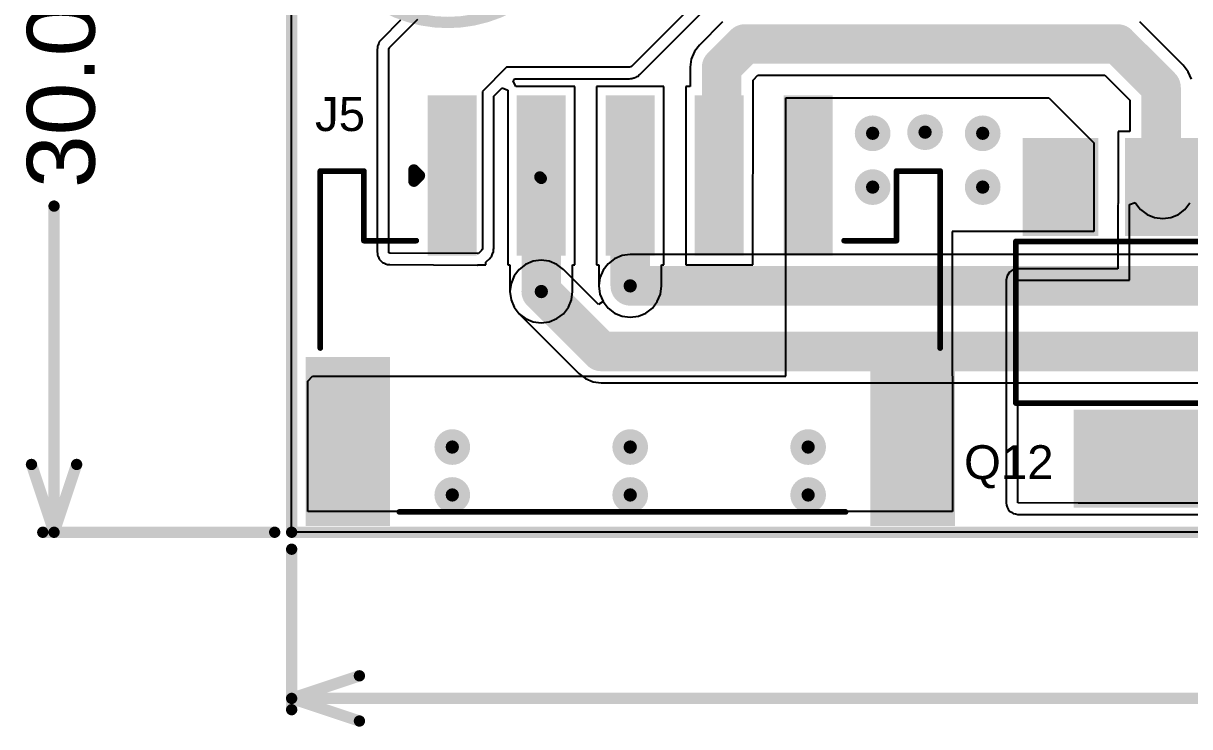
# Model space of a CAD drawing. Header units: inches. Extents: x -0.24 to 5.71, y -0.19 to 1.19.
# Drawn here: x -0.237 to 0.795, y -0.165 to 0.457 of the extents above; entities that cross this region are included whole.
import ezdxf

# ---------------------------------------------------------------- set-up
doc = ezdxf.new("R2010")
doc.units = ezdxf.units.IN
doc.header["$MEASUREMENT"] = 0
for name, color, linetype in [('Board Outline', 216, 'Continuous'), ('Bottom Layer', 5, 'Continuous'), ('Bottom Solder', 6, 'Continuous'), ('Top Layer', 1, 'Continuous'), ('Top Overlay', 2, 'Continuous'), ('Top Paste', 8, 'Continuous'), ('Top Solder', 216, 'Continuous'), ('Via Holes', 16, 'Continuous')]:
    doc.layers.add(name, color=color, linetype=linetype)
doc.styles.add('Arial', font='', dxfattribs={"height": 0.2})
doc.styles.get('Arial').set_extended_font_data('Arial')

# ---------------------------------------------------------------- blocks, each defined once
blk = doc.blocks.new('S5B_PH_SM4_TB_LF__SN__2')
at = {"layer": 'Top Layer'}
for points in [[(-0.1378, 0.0487), (-0.1772, 0.0487), (-0.1772, 0.1865), (-0.1378, 0.1865)], [(-0.0591, 0.0487), (-0.0984, 0.0487), (-0.0984, 0.1865), (-0.0591, 0.1865)], [(0.0197, 0.0487), (-0.0197, 0.0487), (-0.0197, 0.1865), (0.0197, 0.1865)], [(0.0984, 0.0487), (0.0591, 0.0487), (0.0591, 0.1865), (0.0984, 0.1865)], [(0.1772, 0.0487), (0.1378, 0.0487), (0.1378, 0.1865), (0.1772, 0.1865)], [(-0.2146, -0.1905), (-0.2854, -0.1905), (-0.2854, -0.0448), (-0.2146, -0.0448)], [(0.2854, -0.1905), (0.2146, -0.1905), (0.2146, -0.0448), (0.2854, -0.0448)]]:
    blk.add_hatch(color=1, dxfattribs=at).paths.add_polyline_path(points)
at = {"layer": 'Top Paste'}
for points in [[(-0.1378, 0.0487), (-0.1772, 0.0487), (-0.1772, 0.1865), (-0.1378, 0.1865)], [(-0.0591, 0.0487), (-0.0984, 0.0487), (-0.0984, 0.1865), (-0.0591, 0.1865)], [(0.0197, 0.0487), (-0.0197, 0.0487), (-0.0197, 0.1865), (0.0197, 0.1865)], [(0.0984, 0.0487), (0.0591, 0.0487), (0.0591, 0.1865), (0.0984, 0.1865)], [(0.1772, 0.0487), (0.1378, 0.0487), (0.1378, 0.1865), (0.1772, 0.1865)], [(-0.2146, -0.1905), (-0.2854, -0.1905), (-0.2854, -0.0448), (-0.2146, -0.0448)], [(0.2854, -0.1905), (0.2146, -0.1905), (0.2146, -0.0448), (0.2854, -0.0448)]]:
    blk.add_hatch(color=8, dxfattribs=at).paths.add_polyline_path(points)
at = {"layer": 'Top Solder'}
for points in [[(-0.1358, 0.0467), (-0.1792, 0.0467), (-0.1792, 0.1885), (-0.1358, 0.1885)], [(-0.0571, 0.0467), (-0.1004, 0.0467), (-0.1004, 0.1885), (-0.0571, 0.1885)], [(0.0217, 0.0467), (-0.0217, 0.0467), (-0.0217, 0.1885), (0.0217, 0.1885)], [(0.1004, 0.0467), (0.0571, 0.0467), (0.0571, 0.1885), (0.1004, 0.1885)], [(0.1792, 0.0467), (0.1358, 0.0467), (0.1358, 0.1885), (0.1792, 0.1885)], [(-0.2126, -0.1925), (-0.2874, -0.1925), (-0.2874, -0.0428), (-0.2126, -0.0428)], [(0.2874, -0.1925), (0.2126, -0.1925), (0.2126, -0.0428), (0.2874, -0.0428)]]:
    blk.add_hatch(color=216, dxfattribs=at).paths.add_polyline_path(points)
at = {"layer": 'Top Overlay'}
for points in [[(-0.2744, 0.1216, 0.005, 0.005, 0), (-0.2408, 0.1216, 0.005, 0.005, 0)], [(-0.2744, -0.035, 0.005, 0.005, 0), (-0.2744, 0.1216, 0.005, 0.005, 0)], [(-0.2408, 0.1216, 0.005, 0.005, 0), (-0.2358, 0.1216, 0.005, 0.005, 0)], [(-0.2358, 0.06, 0.005, 0.005, 0), (-0.2358, 0.1216, 0.005, 0.005, 0)], [(-0.1915, 0.1226, 0.01, 0.01, 0), (-0.1865, 0.1176, 0.01, 0.01, 0)], [(-0.1915, 0.1126, 0.01, 0.01, 0), (-0.1915, 0.1226, 0.01, 0.01, 0)], [(0.2358, 0.1216, 0.005, 0.005, 0), (0.2744, 0.1216, 0.005, 0.005, 0)], [(0.2358, 0.06, 0.005, 0.005, 0), (0.2358, 0.1216, 0.005, 0.005, 0)], [(0.2744, -0.03, 0.005, 0.005, 0), (0.2744, 0.1216, 0.005, 0.005, 0)], [(-0.1915, 0.1126, 0.01, 0.01, 0), (-0.1865, 0.1176, 0.01, 0.01, 0)], [(-0.2358, 0.06, 0.005, 0.005, 0), (-0.1944, 0.06, 0.005, 0.005, 0)], [(-0.1944, 0.06, 0.005, 0.005, 0), (-0.1894, 0.06, 0.005, 0.005, 0)], [(0.1894, 0.06, 0.005, 0.005, 0), (0.2358, 0.06, 0.005, 0.005, 0)], [(0.2744, -0.035, 0.005, 0.005, 0), (0.2744, -0.03, 0.005, 0.005, 0)], [(-0.2044, -0.18, 0.005, 0.005, 0), (0.1906, -0.18, 0.005, 0.005, 0)]]:
    blk.add_lwpolyline(points, format="xyseb", dxfattribs=at)
for points in [[(-0.2756, 0.1216, 0.0025, 0.0025, 1), (-0.2731, 0.1216, 0.0025, 0.0025, 1)], [(-0.2756, 0.1216, 0.0025, 0.0025, 1), (-0.2731, 0.1216, 0.0025, 0.0025, 1)], [(-0.242, 0.1216, 0.0025, 0.0025, 1), (-0.2395, 0.1216, 0.0025, 0.0025, 1)], [(-0.242, 0.1216, 0.0025, 0.0025, 1), (-0.2395, 0.1216, 0.0025, 0.0025, 1)], [(-0.237, 0.1216, 0.0025, 0.0025, 1), (-0.2345, 0.1216, 0.0025, 0.0025, 1)], [(-0.237, 0.1216, 0.0025, 0.0025, 1), (-0.2345, 0.1216, 0.0025, 0.0025, 1)], [(-0.194, 0.1226, 0.005, 0.005, 1), (-0.189, 0.1226, 0.005, 0.005, 1)], [(-0.194, 0.1226, 0.005, 0.005, 1), (-0.189, 0.1226, 0.005, 0.005, 1)], [(0.2345, 0.1216, 0.0025, 0.0025, 1), (0.237, 0.1216, 0.0025, 0.0025, 1)], [(0.2345, 0.1216, 0.0025, 0.0025, 1), (0.237, 0.1216, 0.0025, 0.0025, 1)], [(0.2731, 0.1216, 0.0025, 0.0025, 1), (0.2756, 0.1216, 0.0025, 0.0025, 1)], [(0.2731, 0.1216, 0.0025, 0.0025, 1), (0.2756, 0.1216, 0.0025, 0.0025, 1)], [(-0.194, 0.1126, 0.005, 0.005, 1), (-0.189, 0.1126, 0.005, 0.005, 1)], [(-0.194, 0.1126, 0.005, 0.005, 1), (-0.189, 0.1126, 0.005, 0.005, 1)], [(-0.189, 0.1176, 0.005, 0.005, 1), (-0.184, 0.1176, 0.005, 0.005, 1)], [(-0.189, 0.1176, 0.005, 0.005, 1), (-0.184, 0.1176, 0.005, 0.005, 1)], [(-0.237, 0.06, 0.0025, 0.0025, 1), (-0.2345, 0.06, 0.0025, 0.0025, 1)], [(-0.237, 0.06, 0.0025, 0.0025, 1), (-0.2345, 0.06, 0.0025, 0.0025, 1)], [(-0.1956, 0.06, 0.0025, 0.0025, 1), (-0.1931, 0.06, 0.0025, 0.0025, 1)], [(-0.1956, 0.06, 0.0025, 0.0025, 1), (-0.1931, 0.06, 0.0025, 0.0025, 1)], [(-0.1906, 0.06, 0.0025, 0.0025, 1), (-0.1881, 0.06, 0.0025, 0.0025, 1)], [(0.1881, 0.06, 0.0025, 0.0025, 1), (0.1906, 0.06, 0.0025, 0.0025, 1)], [(0.2345, 0.06, 0.0025, 0.0025, 1), (0.237, 0.06, 0.0025, 0.0025, 1)], [(0.2345, 0.06, 0.0025, 0.0025, 1), (0.237, 0.06, 0.0025, 0.0025, 1)], [(0.2731, -0.03, 0.0025, 0.0025, 1), (0.2756, -0.03, 0.0025, 0.0025, 1)], [(0.2731, -0.03, 0.0025, 0.0025, 1), (0.2756, -0.03, 0.0025, 0.0025, 1)], [(-0.2756, -0.035, 0.0025, 0.0025, 1), (-0.2731, -0.035, 0.0025, 0.0025, 1)], [(0.2731, -0.035, 0.0025, 0.0025, 1), (0.2756, -0.035, 0.0025, 0.0025, 1)], [(-0.2056, -0.18, 0.0025, 0.0025, 1), (-0.2031, -0.18, 0.0025, 0.0025, 1)], [(0.1894, -0.18, 0.0025, 0.0025, 1), (0.1919, -0.18, 0.0025, 0.0025, 1)]]:
    blk.add_lwpolyline(points, format="xyseb", close=True, dxfattribs=at)
blk = doc.blocks.new('SOT__223_35')
at = {"layer": 'Top Layer'}
for points in [[(-0.0748, 0.1594), (0.0748, 0.1594), (0.0748, 0.0807), (-0.0748, 0.0807)], [(-0.1201, -0.0807), (-0.061, -0.0807), (-0.061, -0.1594), (-0.1201, -0.1594)], [(-0.0295, -0.0807), (0.0295, -0.0807), (0.0295, -0.1594), (-0.0295, -0.1594)], [(0.061, -0.0807), (0.1201, -0.0807), (0.1201, -0.1594), (0.061, -0.1594)]]:
    blk.add_hatch(color=1, dxfattribs=at).paths.add_polyline_path(points)
at = {"layer": 'Top Paste'}
for points in [[(-0.0748, 0.1594), (0.0748, 0.1594), (0.0748, 0.0807), (-0.0748, 0.0807)], [(-0.1201, -0.0807), (-0.061, -0.0807), (-0.061, -0.1594), (-0.1201, -0.1594)], [(-0.0295, -0.0807), (0.0295, -0.0807), (0.0295, -0.1594), (-0.0295, -0.1594)], [(0.061, -0.0807), (0.1201, -0.0807), (0.1201, -0.1594), (0.061, -0.1594)]]:
    blk.add_hatch(color=8, dxfattribs=at).paths.add_polyline_path(points)
at = {"layer": 'Top Solder'}
for points in [[(-0.0788, 0.1634), (0.0788, 0.1634), (0.0788, 0.0767), (-0.0788, 0.0767)], [(-0.1241, -0.0767), (-0.057, -0.0767), (-0.057, -0.1634), (-0.1241, -0.1634)], [(-0.0335, -0.0767), (0.0335, -0.0767), (0.0335, -0.1634), (-0.0335, -0.1634)], [(0.057, -0.0767), (0.1241, -0.0767), (0.1241, -0.1634), (0.057, -0.1634)]]:
    blk.add_hatch(color=216, dxfattribs=at).paths.add_polyline_path(points)
at = {"layer": 'Top Overlay'}
for points in [[(0.13, 0.071, 0.005, 0.005, 0), (-0.13, 0.071, 0.005, 0.005, 0)], [(-0.13, 0.071, 0.005, 0.005, 0), (-0.13, -0.072, 0.005, 0.005, 0)], [(0.13, 0.071, 0.005, 0.005, 0), (0.13, -0.072, 0.005, 0.005, 0)], [(0.13, -0.072, 0.005, 0.005, 0), (-0.13, -0.072, 0.005, 0.005, 0)], [(-0.127, -0.121, 0.00787, 0.00787, 0), (-0.132, -0.116, 0.00787, 0.00787, 0)], [(-0.132, -0.116, 0.00787, 0.00787, 0), (-0.132, -0.126, 0.00787, 0.00787, 0)], [(-0.127, -0.121, 0.00787, 0.00787, 0), (-0.132, -0.126, 0.00787, 0.00787, 0)]]:
    blk.add_lwpolyline(points, format="xyseb", dxfattribs=at)
for points in [[(-0.1313, 0.071, 0.0025, 0.0025, 1), (-0.1288, 0.071, 0.0025, 0.0025, 1)], [(-0.1313, 0.071, 0.0025, 0.0025, 1), (-0.1288, 0.071, 0.0025, 0.0025, 1)], [(0.1288, 0.071, 0.0025, 0.0025, 1), (0.1313, 0.071, 0.0025, 0.0025, 1)], [(0.1288, 0.071, 0.0025, 0.0025, 1), (0.1313, 0.071, 0.0025, 0.0025, 1)], [(-0.1313, -0.072, 0.0025, 0.0025, 1), (-0.1288, -0.072, 0.0025, 0.0025, 1)], [(-0.1313, -0.072, 0.0025, 0.0025, 1), (-0.1288, -0.072, 0.0025, 0.0025, 1)], [(0.1288, -0.072, 0.0025, 0.0025, 1), (0.1313, -0.072, 0.0025, 0.0025, 1)], [(0.1288, -0.072, 0.0025, 0.0025, 1), (0.1313, -0.072, 0.0025, 0.0025, 1)], [(-0.134, -0.116, 0.00394, 0.00394, 1), (-0.13, -0.116, 0.00394, 0.00394, 1)], [(-0.134, -0.116, 0.00394, 0.00394, 1), (-0.13, -0.116, 0.00394, 0.00394, 1)], [(-0.134, -0.126, 0.00394, 0.00394, 1), (-0.13, -0.126, 0.00394, 0.00394, 1)], [(-0.134, -0.126, 0.00394, 0.00394, 1), (-0.13, -0.126, 0.00394, 0.00394, 1)], [(-0.129, -0.121, 0.00394, 0.00394, 1), (-0.125, -0.121, 0.00394, 0.00394, 1)], [(-0.129, -0.121, 0.00394, 0.00394, 1), (-0.125, -0.121, 0.00394, 0.00394, 1)]]:
    blk.add_lwpolyline(points, format="xyseb", close=True, dxfattribs=at)

msp = doc.modelspace()

# ---------------------------------------------------------------- hatches: boundary and pattern name
at = {"layer": 'Bottom Layer'}
h = msp.add_hatch(color=5, dxfattribs=at)
edge = h.paths.add_edge_path()
edge.add_arc((0.5146, 0.36), 0.0118, 0, 360)
h = msp.add_hatch(color=5, dxfattribs=at)
edge = h.paths.add_edge_path()
edge.add_arc((0.561, 0.361), 0.0118, 0, 360)
h = msp.add_hatch(color=5, dxfattribs=at)
edge = h.paths.add_edge_path()
edge.add_arc((0.612, 0.36), 0.0118, 0, 360)
h = msp.add_hatch(color=5, dxfattribs=at)
edge = h.paths.add_edge_path()
edge.add_arc((0.5146, 0.3124), 0.0118, 0, 360)
h = msp.add_hatch(color=5, dxfattribs=at)
edge = h.paths.add_edge_path()
edge.add_arc((0.612, 0.3124), 0.0118, 0, 360)
h = msp.add_hatch(color=5, dxfattribs=at)
edge = h.paths.add_edge_path()
edge.add_arc((0.2213, 0.22), 0.0118, 0, 360)
h = msp.add_hatch(color=5, dxfattribs=at)
edge = h.paths.add_edge_path()
edge.add_arc((0.3, 0.225), 0.0118, 0, 360)
h = msp.add_hatch(color=5, dxfattribs=at)
edge = h.paths.add_edge_path()
edge.add_arc((0.1425, 0.0824), 0.0118, 0, 360)
h = msp.add_hatch(color=5, dxfattribs=at)
edge = h.paths.add_edge_path()
edge.add_arc((0.3, 0.0824), 0.0118, 0, 360)
h = msp.add_hatch(color=5, dxfattribs=at)
edge = h.paths.add_edge_path()
edge.add_arc((0.4575, 0.0824), 0.0118, 0, 360)
h = msp.add_hatch(color=5, dxfattribs=at)
edge = h.paths.add_edge_path()
edge.add_arc((0.1425, 0.04), 0.0118, 0, 360)
h = msp.add_hatch(color=5, dxfattribs=at)
edge = h.paths.add_edge_path()
edge.add_arc((0.3, 0.04), 0.0118, 0, 360)
h = msp.add_hatch(color=5, dxfattribs=at)
edge = h.paths.add_edge_path()
edge.add_arc((0.4575, 0.04), 0.0118, 0, 360)
at = {"layer": 'Bottom Solder'}
h = msp.add_hatch(color=6, dxfattribs=at)
edge = h.paths.add_edge_path()
edge.add_arc((0.5146, 0.36), 0.0158, 0, 360)
h = msp.add_hatch(color=6, dxfattribs=at)
edge = h.paths.add_edge_path()
edge.add_arc((0.561, 0.361), 0.0158, 0, 360)
h = msp.add_hatch(color=6, dxfattribs=at)
edge = h.paths.add_edge_path()
edge.add_arc((0.612, 0.36), 0.0158, 0, 360)
h = msp.add_hatch(color=6, dxfattribs=at)
edge = h.paths.add_edge_path()
edge.add_arc((0.5146, 0.3124), 0.0158, 0, 360)
h = msp.add_hatch(color=6, dxfattribs=at)
edge = h.paths.add_edge_path()
edge.add_arc((0.612, 0.3124), 0.0158, 0, 360)
h = msp.add_hatch(color=6, dxfattribs=at)
edge = h.paths.add_edge_path()
edge.add_arc((0.3, 0.225), 0.0158, 0, 360)
h = msp.add_hatch(color=6, dxfattribs=at)
edge = h.paths.add_edge_path()
edge.add_arc((0.2213, 0.22), 0.0158, 0, 360)
h = msp.add_hatch(color=6, dxfattribs=at)
edge = h.paths.add_edge_path()
edge.add_arc((0.1425, 0.0824), 0.0158, 0, 360)
h = msp.add_hatch(color=6, dxfattribs=at)
edge = h.paths.add_edge_path()
edge.add_arc((0.3, 0.0824), 0.0158, 0, 360)
h = msp.add_hatch(color=6, dxfattribs=at)
edge = h.paths.add_edge_path()
edge.add_arc((0.4575, 0.0824), 0.0158, 0, 360)
h = msp.add_hatch(color=6, dxfattribs=at)
edge = h.paths.add_edge_path()
edge.add_arc((0.1425, 0.04), 0.0158, 0, 360)
h = msp.add_hatch(color=6, dxfattribs=at)
edge = h.paths.add_edge_path()
edge.add_arc((0.3, 0.04), 0.0158, 0, 360)
h = msp.add_hatch(color=6, dxfattribs=at)
edge = h.paths.add_edge_path()
edge.add_arc((0.4575, 0.04), 0.0158, 0, 360)
at = {"layer": 'Top Layer'}
h = msp.add_hatch(color=1, dxfattribs=at)
edge = h.paths.add_edge_path()
edge.add_arc((0.5146, 0.36), 0.0118, 0, 360)
h = msp.add_hatch(color=1, dxfattribs=at)
edge = h.paths.add_edge_path()
edge.add_arc((0.561, 0.361), 0.0118, 0, 360)
h = msp.add_hatch(color=1, dxfattribs=at)
edge = h.paths.add_edge_path()
edge.add_arc((0.612, 0.36), 0.0118, 0, 360)
h = msp.add_hatch(color=1, dxfattribs=at)
edge = h.paths.add_edge_path()
edge.add_arc((0.5146, 0.3124), 0.0118, 0, 360)
h = msp.add_hatch(color=1, dxfattribs=at)
edge = h.paths.add_edge_path()
edge.add_arc((0.612, 0.3124), 0.0118, 0, 360)
h = msp.add_hatch(color=1, dxfattribs=at)
edge = h.paths.add_edge_path()
edge.add_arc((0.2213, 0.22), 0.0118, 0, 360)
h = msp.add_hatch(color=1, dxfattribs=at)
edge = h.paths.add_edge_path()
edge.add_arc((0.3, 0.225), 0.0118, 0, 360)
h = msp.add_hatch(color=1, dxfattribs=at)
edge = h.paths.add_edge_path()
edge.add_arc((0.1425, 0.0824), 0.0118, 0, 360)
h = msp.add_hatch(color=1, dxfattribs=at)
edge = h.paths.add_edge_path()
edge.add_arc((0.3, 0.0824), 0.0118, 0, 360)
h = msp.add_hatch(color=1, dxfattribs=at)
edge = h.paths.add_edge_path()
edge.add_arc((0.4575, 0.0824), 0.0118, 0, 360)
h = msp.add_hatch(color=1, dxfattribs=at)
edge = h.paths.add_edge_path()
edge.add_arc((0.1425, 0.04), 0.0118, 0, 360)
h = msp.add_hatch(color=1, dxfattribs=at)
edge = h.paths.add_edge_path()
edge.add_arc((0.3, 0.04), 0.0118, 0, 360)
h = msp.add_hatch(color=1, dxfattribs=at)
edge = h.paths.add_edge_path()
edge.add_arc((0.4575, 0.04), 0.0118, 0, 360)
at = {"layer": 'Top Solder'}
h = msp.add_hatch(color=216, dxfattribs=at)
edge = h.paths.add_edge_path()
edge.add_arc((0.5146, 0.36), 0.0158, 0, 360)
h = msp.add_hatch(color=216, dxfattribs=at)
edge = h.paths.add_edge_path()
edge.add_arc((0.561, 0.361), 0.0158, 0, 360)
h = msp.add_hatch(color=216, dxfattribs=at)
edge = h.paths.add_edge_path()
edge.add_arc((0.612, 0.36), 0.0158, 0, 360)
h = msp.add_hatch(color=216, dxfattribs=at)
edge = h.paths.add_edge_path()
edge.add_arc((0.5146, 0.3124), 0.0158, 0, 360)
h = msp.add_hatch(color=216, dxfattribs=at)
edge = h.paths.add_edge_path()
edge.add_arc((0.612, 0.3124), 0.0158, 0, 360)
h = msp.add_hatch(color=216, dxfattribs=at)
edge = h.paths.add_edge_path()
edge.add_arc((0.3, 0.225), 0.0158, 0, 360)
h = msp.add_hatch(color=216, dxfattribs=at)
edge = h.paths.add_edge_path()
edge.add_arc((0.2213, 0.22), 0.0158, 0, 360)
h = msp.add_hatch(color=216, dxfattribs=at)
edge = h.paths.add_edge_path()
edge.add_arc((0.1425, 0.0824), 0.0158, 0, 360)
h = msp.add_hatch(color=216, dxfattribs=at)
edge = h.paths.add_edge_path()
edge.add_arc((0.3, 0.0824), 0.0158, 0, 360)
h = msp.add_hatch(color=216, dxfattribs=at)
edge = h.paths.add_edge_path()
edge.add_arc((0.4575, 0.0824), 0.0158, 0, 360)
h = msp.add_hatch(color=216, dxfattribs=at)
edge = h.paths.add_edge_path()
edge.add_arc((0.1425, 0.04), 0.0158, 0, 360)
h = msp.add_hatch(color=216, dxfattribs=at)
edge = h.paths.add_edge_path()
edge.add_arc((0.3, 0.04), 0.0158, 0, 360)
h = msp.add_hatch(color=216, dxfattribs=at)
edge = h.paths.add_edge_path()
edge.add_arc((0.4575, 0.04), 0.0158, 0, 360)
at = {"layer": 'Via Holes'}
h = msp.add_hatch(color=7, dxfattribs=at)
edge = h.paths.add_edge_path()
edge.add_arc((0.5146, 0.36), 0.00591, 0, 360)
h = msp.add_hatch(color=7, dxfattribs=at)
edge = h.paths.add_edge_path()
edge.add_arc((0.561, 0.361), 0.00591, 0, 360)
h = msp.add_hatch(color=7, dxfattribs=at)
edge = h.paths.add_edge_path()
edge.add_arc((0.612, 0.36), 0.00591, 0, 360)
h = msp.add_hatch(color=7, dxfattribs=at)
edge = h.paths.add_edge_path()
edge.add_arc((0.5146, 0.3124), 0.00591, 0, 360)
h = msp.add_hatch(color=7, dxfattribs=at)
edge = h.paths.add_edge_path()
edge.add_arc((0.612, 0.3124), 0.00591, 0, 360)
h = msp.add_hatch(color=7, dxfattribs=at)
edge = h.paths.add_edge_path()
edge.add_arc((0.3, 0.225), 0.00591, 0, 360)
h = msp.add_hatch(color=7, dxfattribs=at)
edge = h.paths.add_edge_path()
edge.add_arc((0.2213, 0.22), 0.00591, 0, 360)
h = msp.add_hatch(color=7, dxfattribs=at)
edge = h.paths.add_edge_path()
edge.add_arc((0.1425, 0.0824), 0.00591, 0, 360)
h = msp.add_hatch(color=7, dxfattribs=at)
edge = h.paths.add_edge_path()
edge.add_arc((0.3, 0.0824), 0.00591, 0, 360)
h = msp.add_hatch(color=7, dxfattribs=at)
edge = h.paths.add_edge_path()
edge.add_arc((0.4575, 0.0824), 0.00591, 0, 360)
h = msp.add_hatch(color=7, dxfattribs=at)
edge = h.paths.add_edge_path()
edge.add_arc((0.1425, 0.04), 0.00591, 0, 360)
h = msp.add_hatch(color=7, dxfattribs=at)
edge = h.paths.add_edge_path()
edge.add_arc((0.3, 0.04), 0.00591, 0, 360)
h = msp.add_hatch(color=7, dxfattribs=at)
edge = h.paths.add_edge_path()
edge.add_arc((0.4575, 0.04), 0.00591, 0, 360)

# ---------------------------------------------------------------- linework, layer by layer
at = {"layer": 'Board Outline'}
for points in [[(0.0003, 1.188, 0.01, 0.01, 0), (0.0003, 0.007, 0.01, 0.01, 0)], [(0.0003, 1.188, 0.008, 0.008, 0), (0.0003, 0.007, 0.008, 0.008, 0)], [(0.0003, 0.007, 0.01, 0.01, 0), (5.709, 0.007, 0.01, 0.01, 0)], [(0.0003, 0.007, 0.008, 0.008, 0), (5.709, 0.007, 0.008, 0.008, 0)]]:
    msp.add_lwpolyline(points, format="xyseb", dxfattribs=at)
for points in [[(-0.0022, 0.007, 0.005, 0.005, 1), (0.0028, 0.007, 0.005, 0.005, 1)], [(-0.0022, 0.007, 0.005, 0.005, 1), (0.0028, 0.007, 0.005, 0.005, 1)], [(-0.0017, 0.007, 0.004, 0.004, 1), (0.0023, 0.007, 0.004, 0.004, 1)], [(-0.0017, 0.007, 0.004, 0.004, 1), (0.0023, 0.007, 0.004, 0.004, 1)]]:
    msp.add_lwpolyline(points, format="xyseb", close=True, dxfattribs=at)
at = {"layer": 'Bottom Layer'}
for p, q in [((0.0003, 0.007), (0.0003, 1.188)), ((0.2861, 0.249), (0.2804, 0.2446)), ((0.2928, 0.2518), (0.2861, 0.249)), ((0.3, 0.2527), (0.2928, 0.2518)), ((1.1114, 0.2527), (0.3, 0.2527)), ((0.2016, 0.2396), (0.1972, 0.2339)), ((0.2074, 0.244), (0.2016, 0.2396)), ((0.2141, 0.2468), (0.2074, 0.244)), ((0.2213, 0.2477), (0.2141, 0.2468)), ((0.2284, 0.2468), (0.2213, 0.2477)), ((0.2351, 0.244), (0.2284, 0.2468)), ((0.2409, 0.2396), (0.2351, 0.244)), ((0.2719, 0.2086), (0.2409, 0.2396)), ((0.276, 0.2389), (0.2732, 0.2322)), ((0.2804, 0.2446), (0.276, 0.2389)), ((0.1945, 0.2272), (0.1935, 0.22)), ((0.1972, 0.2339), (0.1945, 0.2272)), ((0.2732, 0.2322), (0.2723, 0.225)), ((0.1935, 0.22), (0.1945, 0.2128)), ((0.2723, 0.225), (0.2732, 0.2178)), ((0.2732, 0.2178), (0.276, 0.2111)), ((0.1945, 0.2128), (0.1972, 0.2061)), ((0.276, 0.2111), (0.2719, 0.2086)), ((0.1972, 0.2061), (0.2016, 0.2004)), ((0.2016, 0.2004), (0.2546, 0.1474)), ((0.2546, 0.1474), (0.2604, 0.143)), ((0.2604, 0.143), (0.2671, 0.1402)), ((0.2671, 0.1402), (0.2743, 0.1393)), ((0.2743, 0.1393), (1.4449, 0.1393)), ((5.4297, 0.007), (0.0003, 0.007))]:
    msp.add_line(p, q, dxfattribs=at)
for points in [[(0.2213, 0.22, 0.035, 0.035, 0), (0.2743, 0.167, 0.035, 0.035, 0)], [(0.3, 0.225, 0.035, 0.035, 0), (1.1114, 0.225, 0.035, 0.035, 0)], [(0.2743, 0.167, 0.035, 0.035, 0), (1.4457, 0.167, 0.035, 0.035, 0)]]:
    msp.add_lwpolyline(points, format="xyseb", dxfattribs=at)
for points in [[(0.2125, 0.22, 0.0175, 0.0175, 1), (0.23, 0.22, 0.0175, 0.0175, 1)], [(0.2913, 0.225, 0.0175, 0.0175, 1), (0.3088, 0.225, 0.0175, 0.0175, 1)], [(0.2655, 0.167, 0.0175, 0.0175, 1), (0.283, 0.167, 0.0175, 0.0175, 1)], [(0.2655, 0.167, 0.0175, 0.0175, 1), (0.283, 0.167, 0.0175, 0.0175, 1)]]:
    msp.add_lwpolyline(points, format="xyseb", close=True, dxfattribs=at)
at = {"layer": 'Top Layer'}
for p, q in [((0.0003, 0.007), (0.0003, 1.188)), ((0.407, 0.525), (0.3012, 0.4192)), ((0.3084, 0.412), (0.4112, 0.5148)), ((0.0968, 0.4602), (0.0797, 0.4431)), ((0.104, 0.453), (0.112, 0.461)), ((0.3818, 0.4586), (0.3613, 0.4381)), ((0.7895, 0.4203), (0.7511, 0.4586)), ((0.0869, 0.4359), (0.104, 0.453)), ((0.104, 0.453), (0.104, 0.453)), ((0.104, 0.453), (0.104, 0.453)), ((0.0762, 0.4352), (0.076, 0.4342)), ((0.076, 0.4342), (0.076, 0.255)), ((0.0764, 0.4371), (0.0762, 0.4362)), ((0.0762, 0.4362), (0.0762, 0.4352)), ((0.0768, 0.438), (0.0764, 0.4371)), ((0.0775, 0.4398), (0.0768, 0.4381)), ((0.0768, 0.4381), (0.0768, 0.4381)), ((0.0768, 0.4381), (0.0768, 0.438)), ((0.0779, 0.4408), (0.0775, 0.4399)), ((0.0775, 0.4399), (0.0775, 0.4398)), ((0.0775, 0.4398), (0.0775, 0.4398)), ((0.0784, 0.4416), (0.0779, 0.4408)), ((0.0779, 0.4408), (0.0779, 0.4408)), ((0.0792, 0.4423), (0.0784, 0.4416)), ((0.0797, 0.4431), (0.0792, 0.4423)), ((0.0862, 0.4342), (0.0864, 0.4351)), ((0.0862, 0.255), (0.0862, 0.4342)), ((0.0864, 0.4351), (0.0869, 0.4359)), ((0.3613, 0.4381), (0.3569, 0.4324)), ((0.3541, 0.4257), (0.3532, 0.4185)), ((0.3569, 0.4324), (0.3541, 0.4257)), ((0.1905, 0.4185), (0.1691, 0.3971)), ((0.2418, 0.4185), (0.1905, 0.4185)), ((0.2995, 0.4185), (0.2418, 0.4185)), ((0.3004, 0.4187), (0.2995, 0.4185)), ((0.3012, 0.4192), (0.3004, 0.4187)), ((0.3532, 0.4185), (0.3532, 0.4015)), ((0.7939, 0.4145), (0.7895, 0.4203)), ((0.7967, 0.4078), (0.7939, 0.4145)), ((0.1963, 0.4065), (0.1976, 0.4083)), ((0.1988, 0.4015), (0.1963, 0.4065)), ((0.1976, 0.4083), (0.2418, 0.4083)), ((0.2418, 0.4083), (0.2995, 0.4083)), ((0.2995, 0.4083), (0.3005, 0.4085)), ((0.3005, 0.4085), (0.3015, 0.4085)), ((0.3015, 0.4085), (0.3024, 0.4087)), ((0.3024, 0.4087), (0.3033, 0.4091)), ((0.3033, 0.4091), (0.3034, 0.4091)), ((0.3034, 0.4091), (0.3035, 0.4091)), ((0.3035, 0.4091), (0.3051, 0.4098)), ((0.3051, 0.4098), (0.3051, 0.4098)), ((0.3051, 0.4098), (0.3052, 0.4098)), ((0.3052, 0.4098), (0.3061, 0.4102)), ((0.3061, 0.4102), (0.3069, 0.4107)), ((0.3069, 0.4107), (0.3076, 0.4114)), ((0.3076, 0.4114), (0.3084, 0.412)), ((0.4087, 0.407), (0.4129, 0.4113)), ((0.4087, 0.3248), (0.4087, 0.407)), ((0.4129, 0.4113), (0.72, 0.4113)), ((0.72, 0.4113), (0.7422, 0.3892)), ((0.1691, 0.3971), (0.1691, 0.3191)), ((0.1793, 0.3929), (0.1866, 0.4002)), ((0.1793, 0.3191), (0.1793, 0.3929)), ((0.1866, 0.4002), (0.1916, 0.3981)), ((0.1916, 0.3981), (0.1916, 0.2437)), ((0.2509, 0.4015), (0.1988, 0.4015)), ((0.2509, 0.2437), (0.2509, 0.4015)), ((0.3297, 0.4015), (0.2703, 0.4015)), ((0.2703, 0.4015), (0.2703, 0.2437)), ((0.3297, 0.2437), (0.3297, 0.4015)), ((0.3532, 0.4015), (0.3491, 0.4015)), ((0.3491, 0.4015), (0.3491, 0.2437)), ((0.4378, 0.145), (0.4378, 0.3915)), ((0.4378, 0.3915), (0.6706, 0.3915)), ((0.6706, 0.3915), (0.7104, 0.3517)), ((0.7422, 0.3892), (0.7422, 0.3617)), ((0.7422, 0.3617), (0.7319, 0.3617)), ((0.7319, 0.3617), (0.7319, 0.2983)), ((0.7104, 0.3517), (0.7104, 0.273)), ((0.4084, 0.323), (0.4087, 0.3248)), ((0.4084, 0.2437), (0.4084, 0.323)), ((0.1691, 0.3191), (0.1691, 0.2581)), ((0.1793, 0.2581), (0.1793, 0.3191)), ((0.7319, 0.2983), (0.7317, 0.2977)), ((0.7317, 0.2977), (0.7318, 0.2974)), ((0.7318, 0.2974), (0.7317, 0.297)), ((0.7317, 0.297), (0.7317, 0.2402)), ((0.7419, 0.297), (0.7469, 0.2987)), ((0.7419, 0.23), (0.7419, 0.297)), ((0.7469, 0.2987), (0.7503, 0.2943)), ((0.7503, 0.2943), (0.7518, 0.2927)), ((0.7518, 0.2927), (0.7576, 0.2883)), ((0.7853, 0.2883), (0.791, 0.2927)), ((0.791, 0.2927), (0.7954, 0.2985)), ((0.7576, 0.2883), (0.7642, 0.2856)), ((0.7642, 0.2856), (0.7714, 0.2846)), ((0.7714, 0.2846), (0.7786, 0.2856)), ((0.7786, 0.2856), (0.7853, 0.2883)), ((0.7104, 0.273), (0.585, 0.273)), ((0.585, 0.273), (0.585, 0.1454)), ((0.1691, 0.2581), (0.1689, 0.2572)), ((0.1791, 0.2571), (0.1793, 0.2581)), ((0.076, 0.255), (0.0762, 0.254)), ((0.0762, 0.254), (0.0762, 0.253)), ((0.0762, 0.253), (0.0764, 0.2522)), ((0.0764, 0.2522), (0.0768, 0.2513)), ((0.0768, 0.2513), (0.0768, 0.2511)), ((0.0768, 0.2511), (0.0769, 0.251)), ((0.0769, 0.251), (0.0771, 0.2504)), ((0.0771, 0.2504), (0.0779, 0.2486)), ((0.0779, 0.2486), (0.0779, 0.2485)), ((0.0779, 0.2485), (0.0779, 0.2485)), ((0.0779, 0.2485), (0.0793, 0.2471)), ((0.0864, 0.2542), (0.0862, 0.255)), ((0.0872, 0.254), (0.0864, 0.2542)), ((0.1646, 0.2536), (0.0872, 0.254)), ((0.1652, 0.2537), (0.1646, 0.2536)), ((0.1657, 0.2537), (0.1652, 0.2537)), ((0.1684, 0.2564), (0.1657, 0.2537)), ((0.1689, 0.2572), (0.1684, 0.2564)), ((0.1729, 0.2465), (0.1756, 0.2492)), ((0.1756, 0.2492), (0.1762, 0.25)), ((0.1762, 0.25), (0.1769, 0.2508)), ((0.1769, 0.2508), (0.1774, 0.2515)), ((0.1774, 0.2515), (0.1778, 0.2524)), ((0.1778, 0.2526), (0.1782, 0.2534)), ((0.1778, 0.2525), (0.1778, 0.2526)), ((0.1778, 0.2524), (0.1778, 0.2525)), ((0.1782, 0.2534), (0.1785, 0.2542)), ((0.1785, 0.2542), (0.1786, 0.2543)), ((0.1785, 0.2542), (0.1785, 0.2542)), ((0.1786, 0.2543), (0.1789, 0.2552)), ((0.1789, 0.2552), (0.1791, 0.2561)), ((0.1791, 0.2561), (0.1791, 0.2571)), ((0.0793, 0.2471), (0.0807, 0.2457)), ((0.0807, 0.2457), (0.0807, 0.2457)), ((0.0807, 0.2457), (0.0807, 0.2457)), ((0.0807, 0.2457), (0.0825, 0.245)), ((0.0825, 0.245), (0.0831, 0.2447)), ((0.0831, 0.2447), (0.0833, 0.2446)), ((0.0833, 0.2446), (0.0834, 0.2446)), ((0.0834, 0.2446), (0.0843, 0.2442)), ((0.0843, 0.2442), (0.0852, 0.244)), ((0.0852, 0.244), (0.0862, 0.244)), ((0.0862, 0.244), (0.0872, 0.2438)), ((0.0872, 0.2438), (0.1645, 0.2434)), ((0.1645, 0.2434), (0.1652, 0.2435)), ((0.1652, 0.2435), (0.1652, 0.2435)), ((0.1652, 0.2435), (0.1657, 0.2435)), ((0.1657, 0.2435), (0.1661, 0.2436)), ((0.1661, 0.2436), (0.1666, 0.2436)), ((0.1666, 0.2436), (0.1672, 0.2437)), ((0.1672, 0.2437), (0.1722, 0.2437)), ((0.1722, 0.246), (0.1729, 0.2465)), ((0.1722, 0.2437), (0.1722, 0.246)), ((0.1916, 0.2437), (0.1935, 0.2437)), ((0.1935, 0.2437), (0.1935, 0.22)), ((0.249, 0.22), (0.249, 0.2437)), ((0.249, 0.2437), (0.2509, 0.2437)), ((0.2703, 0.2437), (0.2723, 0.2437)), ((0.2723, 0.2437), (0.2723, 0.225)), ((0.3277, 0.225), (0.3277, 0.2437)), ((0.3277, 0.2437), (0.3297, 0.2437)), ((0.3491, 0.2437), (0.4084, 0.2437)), ((0.6391, 0.2394), (0.6358, 0.2372)), ((0.643, 0.2402), (0.6391, 0.2394)), ((0.7317, 0.2402), (0.643, 0.2402)), ((0.6336, 0.2339), (0.6328, 0.23)), ((0.6328, 0.23), (0.6328, 0.033)), ((0.6358, 0.2372), (0.6336, 0.2339)), ((0.643, 0.033), (0.643, 0.23)), ((0.643, 0.23), (0.7419, 0.23)), ((0.1935, 0.22), (0.1945, 0.2128)), ((0.2481, 0.2128), (0.249, 0.22)), ((0.2723, 0.225), (0.2732, 0.2178)), ((0.2732, 0.2178), (0.276, 0.2111)), ((0.324, 0.2111), (0.3268, 0.2178)), ((0.3268, 0.2178), (0.3277, 0.225)), ((0.1945, 0.2128), (0.1972, 0.2061)), ((0.2453, 0.2061), (0.2481, 0.2128)), ((0.276, 0.2111), (0.2804, 0.2054)), ((0.3196, 0.2054), (0.324, 0.2111)), ((0.1972, 0.2061), (0.2016, 0.2004)), ((0.2016, 0.2004), (0.2074, 0.196)), ((0.2351, 0.196), (0.2409, 0.2004)), ((0.2409, 0.2004), (0.2453, 0.2061)), ((0.2804, 0.2054), (0.2861, 0.201)), ((0.2861, 0.201), (0.2928, 0.1982)), ((0.2928, 0.1982), (0.3, 0.1973)), ((0.3, 0.1973), (0.3072, 0.1982)), ((0.3072, 0.1982), (0.3139, 0.201)), ((0.3139, 0.201), (0.3196, 0.2054)), ((0.2074, 0.196), (0.2141, 0.1932)), ((0.2141, 0.1932), (0.2213, 0.1923)), ((0.2213, 0.1923), (0.2284, 0.1932)), ((0.2284, 0.1932), (0.2351, 0.196)), ((0.0146, 0.1406), (0.0189, 0.145)), ((0.0189, 0.145), (0.4378, 0.145)), ((0.585, 0.1454), (0.5854, 0.145)), ((0.5854, 0.145), (0.5854, 0.0255)), ((0.0147, 0.0255), (0.0146, 0.1406)), ((0.6328, 0.033), (0.6332, 0.0311)), ((0.6332, 0.0311), (0.6336, 0.0291)), ((0.6966, 0.0328), (0.643, 0.033)), ((0.8998, 0.0328), (0.6966, 0.0328)), ((0.5854, 0.0255), (0.0147, 0.0255)), ((0.6336, 0.0291), (0.6336, 0.0291)), ((0.6336, 0.0291), (0.6336, 0.0291)), ((0.6336, 0.0291), (0.6347, 0.0275)), ((0.6347, 0.0275), (0.6358, 0.0258)), ((0.6358, 0.0258), (0.6358, 0.0258)), ((0.6358, 0.0258), (0.6358, 0.0258)), ((0.6358, 0.0258), (0.6374, 0.0247)), ((0.6374, 0.0247), (0.6391, 0.0236)), ((0.6391, 0.0236), (0.6391, 0.0236)), ((0.6391, 0.0236), (0.6391, 0.0236)), ((0.6391, 0.0236), (0.641, 0.0232)), ((0.641, 0.0232), (0.643, 0.0228)), ((0.643, 0.0228), (0.6966, 0.0226)), ((0.6966, 0.0226), (0.6966, 0.0226)), ((0.6966, 0.0226), (0.6966, 0.0226)), ((0.6966, 0.0226), (0.8998, 0.0226)), ((3.6737, 0.007), (0.0003, 0.007))]:
    msp.add_line(p, q, dxfattribs=at)
for points in [[(0.3809, 0.4185, 0.035, 0.035, 0), (0.4014, 0.439, 0.035, 0.035, 0)], [(0.4014, 0.439, 0.035, 0.035, 0), (0.7315, 0.439, 0.035, 0.035, 0)], [(0.7315, 0.439, 0.035, 0.035, 0), (0.7699, 0.4007, 0.035, 0.035, 0)], [(0.3809, 0.3248, 0.035, 0.035, 0), (0.3809, 0.4185, 0.035, 0.035, 0)], [(0.7699, 0.3139, 0.035, 0.035, 0), (0.7699, 0.4007, 0.035, 0.035, 0)], [(0.3787, 0.3226, 0.035, 0.035, 0), (0.3809, 0.3248, 0.035, 0.035, 0)], [(0.2213, 0.22, 0.035, 0.035, 0), (0.2213, 0.3201, 0.035, 0.035, 0)], [(0.22, 0.3214, 0.03, 0.03, 0), (0.2213, 0.3226, 0.03, 0.03, 0)], [(0.3, 0.225, 0.035, 0.035, 0), (0.3, 0.3226, 0.035, 0.035, 0)], [(0.7699, 0.3139, 0.035, 0.035, 0), (0.7714, 0.3124, 0.035, 0.035, 0)], [(0.22, 0.3214, 0.01, 0.01, 0), (0.2213, 0.3201, 0.01, 0.01, 0)]]:
    msp.add_lwpolyline(points, format="xyseb", dxfattribs=at)
for points in [[(0.3927, 0.439, 0.0175, 0.0175, 1), (0.4102, 0.439, 0.0175, 0.0175, 1)], [(0.3927, 0.439, 0.0175, 0.0175, 1), (0.4102, 0.439, 0.0175, 0.0175, 1)], [(0.7228, 0.439, 0.0175, 0.0175, 1), (0.7403, 0.439, 0.0175, 0.0175, 1)], [(0.7228, 0.439, 0.0175, 0.0175, 1), (0.7403, 0.439, 0.0175, 0.0175, 1)], [(0.3722, 0.4185, 0.0175, 0.0175, 1), (0.3897, 0.4185, 0.0175, 0.0175, 1)], [(0.3722, 0.4185, 0.0175, 0.0175, 1), (0.3897, 0.4185, 0.0175, 0.0175, 1)], [(0.7611, 0.4007, 0.0175, 0.0175, 1), (0.7786, 0.4007, 0.0175, 0.0175, 1)], [(0.7611, 0.4007, 0.0175, 0.0175, 1), (0.7786, 0.4007, 0.0175, 0.0175, 1)], [(0.3722, 0.3248, 0.0175, 0.0175, 1), (0.3897, 0.3248, 0.0175, 0.0175, 1)], [(0.3722, 0.3248, 0.0175, 0.0175, 1), (0.3897, 0.3248, 0.0175, 0.0175, 1)], [(0.2125, 0.3201, 0.0175, 0.0175, 1), (0.23, 0.3201, 0.0175, 0.0175, 1)], [(0.2125, 0.3214, 0.015, 0.015, 1), (0.2275, 0.3214, 0.015, 0.015, 1)], [(0.2138, 0.3226, 0.015, 0.015, 1), (0.2288, 0.3226, 0.015, 0.015, 1)], [(0.2913, 0.3226, 0.0175, 0.0175, 1), (0.3088, 0.3226, 0.0175, 0.0175, 1)], [(0.37, 0.3226, 0.0175, 0.0175, 1), (0.3875, 0.3226, 0.0175, 0.0175, 1)], [(0.7611, 0.3139, 0.0175, 0.0175, 1), (0.7786, 0.3139, 0.0175, 0.0175, 1)], [(0.7611, 0.3139, 0.0175, 0.0175, 1), (0.7786, 0.3139, 0.0175, 0.0175, 1)], [(0.2175, 0.3214, 0.005, 0.005, 1), (0.2225, 0.3214, 0.005, 0.005, 1)], [(0.2188, 0.3201, 0.005, 0.005, 1), (0.2238, 0.3201, 0.005, 0.005, 1)], [(0.7627, 0.3124, 0.0175, 0.0175, 1), (0.7802, 0.3124, 0.0175, 0.0175, 1)], [(0.2125, 0.22, 0.0175, 0.0175, 1), (0.23, 0.22, 0.0175, 0.0175, 1)], [(0.2913, 0.225, 0.0175, 0.0175, 1), (0.3088, 0.225, 0.0175, 0.0175, 1)]]:
    msp.add_lwpolyline(points, format="xyseb", close=True, dxfattribs=at)
at = {"layer": 'Top Overlay'}
for points in [[(0.2567, 0.5762, 0.01, 0.01, 1), (0.0204, 0.5762, 0.01, 0.01, 1)], [(-0.2125, 0.2956, 0.005, 0.005, 1), (-0.2075, 0.2956, 0.005, 0.005, 1)], [(-0.2325, 0.067, 0.005, 0.005, 1), (-0.2275, 0.067, 0.005, 0.005, 1)], [(-0.1925, 0.067, 0.005, 0.005, 1), (-0.1875, 0.067, 0.005, 0.005, 1)], [(-0.2225, 0.007, 0.005, 0.005, 1), (-0.2175, 0.007, 0.005, 0.005, 1)], [(-0.2125, 0.007, 0.005, 0.005, 1), (-0.2075, 0.007, 0.005, 0.005, 1)], [(-0.2125, 0.007, 0.005, 0.005, 1), (-0.2075, 0.007, 0.005, 0.005, 1)], [(-0.2125, 0.007, 0.005, 0.005, 1), (-0.2075, 0.007, 0.005, 0.005, 1)], [(-0.0172, 0.007, 0.005, 0.005, 1), (-0.0122, 0.007, 0.005, 0.005, 1)], [(-0.0022, -0.008, 0.005, 0.005, 1), (0.0028, -0.008, 0.005, 0.005, 1)], [(0.0578, -0.12, 0.005, 0.005, 1), (0.0628, -0.12, 0.005, 0.005, 1)], [(-0.0022, -0.14, 0.005, 0.005, 1), (0.0028, -0.14, 0.005, 0.005, 1)], [(-0.0022, -0.14, 0.005, 0.005, 1), (0.0028, -0.14, 0.005, 0.005, 1)], [(-0.0022, -0.14, 0.005, 0.005, 1), (0.0028, -0.14, 0.005, 0.005, 1)], [(-0.0022, -0.15, 0.005, 0.005, 1), (0.0028, -0.15, 0.005, 0.005, 1)], [(0.0578, -0.16, 0.005, 0.005, 1), (0.0628, -0.16, 0.005, 0.005, 1)]]:
    msp.add_lwpolyline(points, format="xyseb", close=True, dxfattribs=at)
for points in [[(-0.21, 0.007, 0.01, 0.01, 0), (-0.21, 0.2956, 0.01, 0.01, 0)], [(-0.23, 0.067, 0.01, 0.01, 0), (-0.21, 0.007, 0.01, 0.01, 0)], [(-0.21, 0.007, 0.01, 0.01, 0), (-0.19, 0.067, 0.01, 0.01, 0)], [(-0.22, 0.007, 0.01, 0.01, 0), (-0.0147, 0.007, 0.01, 0.01, 0)], [(0.0003, -0.15, 0.01, 0.01, 0), (0.0003, -0.008, 0.01, 0.01, 0)], [(0.0003, -0.14, 0.01, 0.01, 0), (0.0603, -0.12, 0.01, 0.01, 0)], [(0.0003, -0.14, 0.01, 0.01, 0), (0.0603, -0.16, 0.01, 0.01, 0)], [(0.0003, -0.14, 0.01, 0.01, 0), (2.5277, -0.14, 0.01, 0.01, 0)]]:
    msp.add_lwpolyline(points, format="xyseb", dxfattribs=at)

# ---------------------------------------------------------------- block references
msp.add_blockref('S5B_PH_SM4_TB_LF__SN__2', (0.3, 0.205))
at = {"rotation": 180}
msp.add_blockref('SOT__223_35', (0.7714, 0.1923), dxfattribs=at)

# ---------------------------------------------------------------- texts
at = {"layer": 'Top Overlay', "style": 'Arial'}
msp.add_text('30.00 (mm)', height=0.06, rotation=90, dxfattribs=at).set_placement((-0.174, 0.3116))
for s, p in [('J5', (0.021, 0.362)), ('Q12', (0.5955, 0.054))]:
    msp.add_text(s, height=0.03, dxfattribs=at).set_placement(p)

doc.saveas('drawing.dxf')
